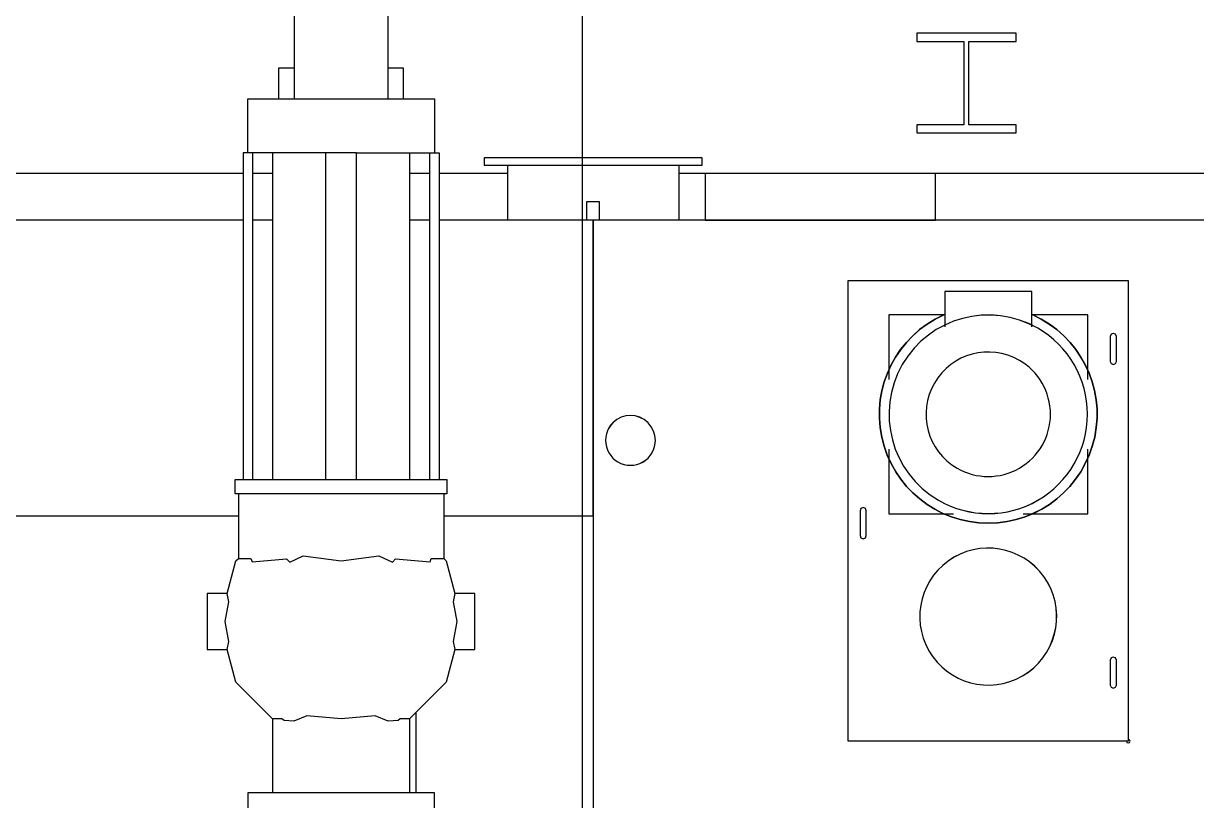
# Model space of a CAD drawing. Header units: millimetres. Extents: x -300 to 383236, y -195106 to -144646.
# Drawn here: x 28095 to 29980, y -162609 to -161361 of the extents above; entities that cross this region are included whole.
import ezdxf

# ---------------------------------------------------------------- set-up
doc = ezdxf.new("R2010")
doc.units = ezdxf.units.MM
doc.header["$LTSCALE"] = 60
doc.linetypes.add('CENTER', pattern=[2, 1.25, -0.25, 0.25, -0.25])
doc.layers.add('1CEN', color=20, linetype='CENTER')
doc.layers.add('EQUIPMENT', color=253, linetype='Continuous', lineweight=0)

# ---------------------------------------------------------------- blocks, each defined once
blk = doc.blocks.new('A$Cc6299706')
at = {"layer": 'EQUIPMENT', "lineweight": -3}
for points in [[(-42809.5, 33624), (-42809.5, 33846), (-42659.5, 33846), (-42659.5, 33624)], [(-42834.5, 33624), (-42834.5, 33674), (-42809.5, 33674)], [(-42659.5, 33674), (-42634.5, 33674), (-42634.5, 33624)], [(-42884.5, 33537.5), (-42884.5, 33565.5), (-42884.5, 33624), (-42584.5, 33624), (-42584.5, 33561), (-42584.5, 33537.5)], [(-42759.5, 33537.5), (-42877.8, 33537.5), (-42892, 33537.5), (-42892, 33012.5)], [(-42877, 33537.5), (-42877, 33012.5)], [(-42844.5, 33537.5), (-42844.5, 33012.5)], [(-42709.5, 33012.5), (-42709.5, 33537.5), (-42759.5, 33537.5), (-42759.5, 33012.5)], [(-42709.5, 33537.5), (-42591.2, 33537.5), (-42577, 33537.5), (-42577, 33012.5)], [(-42624.5, 33537.5), (-42624.5, 33012.5)], [(-42592, 33012.5), (-42592, 33537.5)], [(-42892, 33504.5), (-44149.5, 33504.5)], [(-42844.5, 33504.5), (-42877, 33504.5)], [(-42592, 33504.5), (-42624.5, 33504.5)], [(-42467, 33504.5), (-42577, 33504.5)], [(-42467, 33517.5), (-42467, 33429.5)], [(-42192, 33517.5), (-42192, 33429.5)], [(-42149.5, 33504.5), (-42192, 33504.5)], [(-41000.5, 33504.5), (-41779.5, 33504.5)], [(-42339.5, 33429.5), (-42339.5, 33459.5), (-42319.5, 33459.5), (-42319.5, 33429.5)], [(-42892, 33429.5), (-45009.5, 33429.5)], [(-42844.5, 33429.5), (-42877, 33429.5)], [(-42592, 33429.5), (-42624.5, 33429.5)], [(-42569.5, 32954.5), (-42329.5, 32954.5), (-42329.5, 33429.5), (-42577, 33429.5)], [(-42329.5, 31324.5), (-42329.5, 29929.5), (-40514.5, 29929.5), (-40514.5, 29991.5), (-40514.5, 29929.5), (-39244.5, 29929.5), (-39244.5, 33429.5), (-40514.5, 33429.5), (-40514.5, 33405.7), (-40514.5, 33429.5), (-42329.5, 33429.5), (-42329.5, 32484.5)], [(-41624.5, 33258.2), (-41624.5, 33314.5), (-41764.5, 33314.5), (-41764.5, 33258.2)], [(-41764.5, 33277.5), (-41854.5, 33277.5), (-41854.5, 33173.5)], [(-41534.5, 33173.5), (-41534.5, 33277.5), (-41624.5, 33277.5)], [(-41854.5, 33061.5), (-41854.5, 32957.5), (-41750.5, 32957.5)], [(-41638.6, 32957.5), (-41534.5, 32957.5), (-41534.5, 33061.5)], [(-42899.5, 32989.5), (-42899.5, 32885.9)], [(-42569.5, 32989.5), (-42569.5, 32885.9)], [(-43510, 32954.5), (-42899.5, 32954.5)], [(-42917.5, 32829.5), (-42949.5, 32829.5), (-42949.5, 32739.5), (-42917.5, 32739.5)], [(-42551.6, 32739.5), (-42519.5, 32739.5), (-42519.5, 32829.5), (-42551.6, 32829.5)], [(-42614.5, 32638.1), (-42614.5, 32509.5)], [(-42844.5, 32628.1), (-42844.5, 32509.5)], [(-42624.5, 32628.1), (-42624.5, 32509.5)], [(-41472.5, 32592.5), (-41471.7, 32590.4), (-41469.5, 32589.5), (-41467.4, 32590.4), (-41466.5, 32592.5), (-41467.4, 32594.6), (-41469.5, 32595.5)], [(-42614.5, 32150.9), (-42604.6, 32145.7), (-42600.2, 32155.5), (-42584.5, 32153.7), (-42584.5, 32254.5), (-42584.5, 32509.5), (-42884.5, 32509.5), (-42884.5, 32254.5), (-42884.5, 32153.7), (-42868.9, 32155.5), (-42864.4, 32145.7), (-42854.5, 32150.9)]]:
    blk.add_lwpolyline(points, dxfattribs=at)
for points in [[(-41725.5, 33716.5), (-41649.5, 33716.5), (-41649.5, 33729.5), (-41809.5, 33729.5), (-41809.5, 33716.5), (-41733.5, 33716.5), (-41733.5, 33582.5), (-41809.5, 33582.5), (-41809.5, 33569.5), (-41649.5, 33569.5), (-41649.5, 33582.5), (-41725.5, 33582.5)], [(-42154.5, 33517.5), (-42154.5, 33529.5), (-42504.5, 33529.5), (-42504.5, 33517.5)], [(-41779.5, 33504.5), (-42149.5, 33504.5), (-42149.5, 33429.5), (-41779.5, 33429.5)], [(-41469.5, 33332.5), (-41469.5, 32592.5), (-41919.5, 32592.5), (-41919.5, 33332.5)], [(-41488.5, 33242.5), (-41490, 33246), (-41493.5, 33247.5), (-41497.1, 33246), (-41498.5, 33242.5), (-41498.5, 33222.5), (-41498.5, 33202.5), (-41497.1, 33199), (-41493.5, 33197.5), (-41490, 33199), (-41488.5, 33202.5), (-41488.5, 33222.5)], [(-42904.5, 32989.5), (-42904.5, 33012.5), (-42564.5, 33012.5), (-42564.5, 32989.5)], [(-41900.5, 32942.5), (-41900.5, 32922.5), (-41899.1, 32919), (-41895.5, 32917.5), (-41892, 32919), (-41890.5, 32922.5), (-41890.5, 32942.5), (-41890.5, 32962.5), (-41892, 32966), (-41895.5, 32967.5), (-41899.1, 32966), (-41900.5, 32962.5)], [(-42829.8, 32628.3), (-42844.5, 32628.1), (-42903.4, 32687), (-42917.5, 32739.5), (-42914.7, 32752.7), (-42920.6, 32784.5), (-42914.7, 32816.3), (-42917.5, 32829.5), (-42903.4, 32882), (-42899.5, 32885.9), (-42879.5, 32885.6), (-42877.4, 32880.5), (-42822, 32885.3), (-42817, 32880.1), (-42795.4, 32889.9), (-42734.5, 32881.8), (-42673.7, 32889.9), (-42652, 32880.1), (-42647, 32885.3), (-42591.6, 32880.5), (-42589.5, 32885.6), (-42569.5, 32885.9), (-42565.7, 32882), (-42551.6, 32829.5), (-42554.4, 32816.3), (-42548.5, 32784.5), (-42554.4, 32752.7), (-42551.6, 32739.5), (-42565.7, 32687), (-42624.5, 32628.1), (-42639.3, 32628.3), (-42642.9, 32625.7), (-42658.9, 32624.6), (-42679.5, 32632.9), (-42734.5, 32628), (-42789.5, 32632.9), (-42810.2, 32624.6), (-42826.2, 32625.7)], [(-41498.5, 32702.5), (-41498.5, 32682.5), (-41497.1, 32679), (-41493.5, 32677.5), (-41490, 32679), (-41488.5, 32682.5), (-41488.5, 32702.5), (-41488.5, 32722.5), (-41490, 32726), (-41493.5, 32727.5), (-41497.1, 32726), (-41498.5, 32722.5)]]:
    blk.add_lwpolyline(points, close=True, dxfattribs=at)
for points in [[(-41766.1, 33277.2, 0.80884), (-41694.5, 32942.5, 0.80878), (-41623, 33277.2, -0.80878), (-41694.5, 32942.5, -0.80884)], [(-41774.3, 32979.4, 1.000039), (-41614.8, 33255.6, 0.99999)], [(-41744.5, 33030.9, 1.00002), (-41644.5, 33204.1, 0.999982)], [(-42297.8, 33103.8, 1.000193), (-42241.2, 33047.2, 0.999881)], [(-41789.8, 32737.5, 0.999979), (-41599.3, 32847.5, 0.999979)]]:
    blk.add_lwpolyline(points, format="xyb", close=True, dxfattribs=at)
for centre, radius, start, end in [((-41694.5, 33117.5), 175, 114.1322, 270.0015), ((-41694.5, 33117.5), 175, 114.1322, 270.0015), ((-41694.5, 33117.5), 175, 114.1322, 270.0015), ((-41694.5, 33117.5), 159.5, 60.0005, 239.9993), ((-41694.5, 33117.5), 159.5, 60.0005, 239.9993), ((-41694.5, 33117.5), 159.5, 60.0005, 239.9993), ((-41694.5, 33117.5), 159.5, 60.0005, 239.9993), ((-41694.5, 33117.5), 175, 270.0027, 65.8637), ((-41694.5, 33117.5), 175, 270.0027, 65.8637), ((-41694.5, 33117.5), 175, 270.0027, 65.8637), ((-41694.5, 33117.5), 159.5, 239.9976, 60.0021), ((-41694.5, 33117.5), 159.5, 239.9976, 60.0021), ((-41694.5, 33117.5), 159.5, 239.9976, 60.0021), ((-41694.5, 33117.5), 159.5, 239.9976, 60.0021), ((-41694.5, 33117.5), 100, 60.0001, 239.998), ((-41694.5, 33117.5), 100, 60.0001, 239.998), ((-41694.5, 33117.5), 100, 60.0001, 239.998), ((-41694.5, 33117.5), 100, 60.0001, 239.998), ((-41694.5, 33117.5), 100, 239.9979, 60.0002), ((-41694.5, 33117.5), 100, 239.9979, 60.0002), ((-41694.5, 33117.5), 100, 239.9979, 60.0002), ((-41694.5, 33117.5), 100, 239.9979, 60.0002), ((-42269.5, 33075.5), 40, 134.9889, 315.0111), ((-42269.5, 33075.5), 40, 134.9889, 315.0111), ((-42269.5, 33075.5), 40, 134.9889, 315.0111), ((-42269.5, 33075.5), 40, 134.9889, 315.0111), ((-42269.5, 33075.5), 40, 315.0068, 134.9932), ((-42269.5, 33075.5), 40, 315.0068, 134.9932), ((-42269.5, 33075.5), 40, 315.0068, 134.9932), ((-42269.5, 33075.5), 40, 315.0068, 134.9932), ((-41694.5, 32792.5), 110, 30.0022, 209.9998), ((-41694.5, 32792.5), 110, 30.0022, 209.9998), ((-41694.5, 32792.5), 110, 30.0022, 209.9998), ((-41694.5, 32792.5), 110, 30.0022, 209.9998), ((-41694.5, 32792.5), 110, 210.0022, 29.9998), ((-41694.5, 32792.5), 110, 210.0022, 29.9998), ((-41694.5, 32792.5), 110, 210.0022, 29.9998), ((-41694.5, 32792.5), 110, 210.0022, 29.9998)]:
    blk.add_arc(centre, radius, start, end, dxfattribs=at)
blk = doc.blocks.new('A$C44261593')
h = blk.add_hatch()
h.set_pattern_fill('ANSI31', color=253, scale=100)
h.set_pattern_definition([(45, (0, -50460), (-224.5064, 224.5064), [])])
edge = h.paths.add_edge_path()
edge.add_line((-58347, -14256), (-58347, -14056))
edge.add_line((-58347, -14056), (-57547, -14056))
edge.add_line((-57547, -14056), (-57547, -15056))
edge.add_line((-57547, -15056), (-60547, -15056))
edge.add_line((-60547, -15056), (-60547, -31056))
edge.add_line((-60547, -31056), (-57647, -31056))
edge.add_line((-57647, -31056), (-57647, -32268))
edge.add_line((-57647, -32268), (-43347, -32268))
edge.add_line((-43347, -32268), (-43347, -29256))
edge.add_line((-43347, -29256), (-34347, -29256))
edge.add_line((-34347, -29256), (-34347, -14206))
edge.add_line((-34347, -14206), (-33547, -14206))
edge.add_line((-33547, -14206), (-33547, -29256))
edge.add_line((-33547, -29256), (-30497, -29256))
edge.add_line((-30497, -29256), (-30497, -30056))
edge.add_line((-30497, -30056), (-30547, -30056))
edge.add_line((-30547, -30056), (-30547, -34906))
edge.add_line((-30547, -34906), (-30569.2, -34906))
edge.add_arc((-31589.7, -35133.7), 1045.6, 12.5777, 76.5787)
edge.add_line((-31347, -34116.7), (-31347, -30056))
edge.add_line((-31347, -30056), (-42547, -30056))
edge.add_line((-42547, -30056), (-42547, -34906))
edge.add_line((-42547, -34906), (-43347, -34906))
edge.add_line((-43347, -34906), (-43347, -33068))
edge.add_line((-43347, -33068), (-57647, -33068))
edge.add_line((-57647, -33068), (-57647, -34906))
edge.add_line((-57647, -34906), (-58447, -34906))
edge.add_line((-58447, -34906), (-58447, -31856))
edge.add_line((-58447, -31856), (-66197, -31856))
edge.add_line((-66197, -31856), (-66197, -31056))
edge.add_line((-66197, -31056), (-61347, -31056))
edge.add_line((-61347, -31056), (-61347, -14256))
edge.add_line((-61347, -14256), (-58347, -14256))

msp = doc.modelspace()

# ---------------------------------------------------------------- linework, layer by layer
at = {"layer": '1CEN', "color": 1, "ltscale": 50}
msp.add_line((28993, -154202.1), (28993, -183702.1), dxfattribs=at)

# ---------------------------------------------------------------- block references
for name, p in [('A$C44261593', (71340, -144646.1)), ('A$Cc6299706', (71340, -195106.1))]:
    msp.add_blockref(name, p)

doc.saveas('drawing.dxf')
